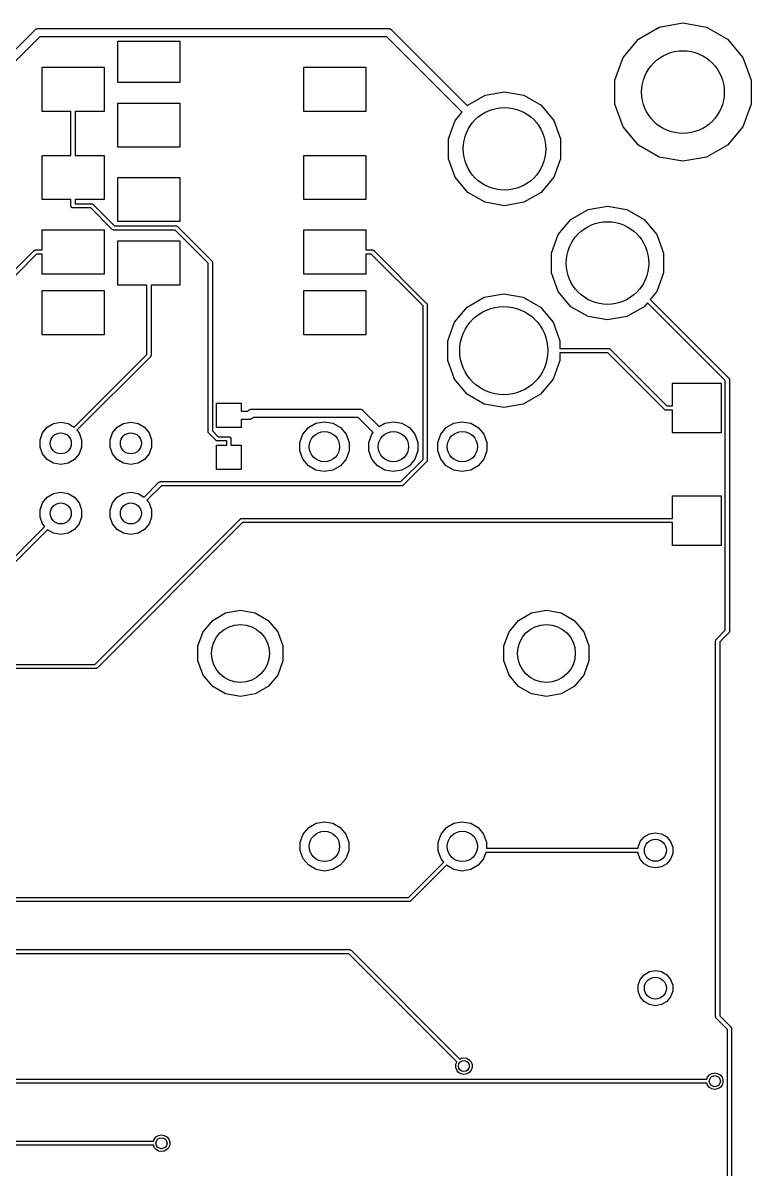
# Model space of a CAD drawing. Extents: x 0 to 100, y -163 to 0.
# Drawn here: x 73.55 to 99.97, y -41.56 to 0.01 of the extents above; entities that cross this region are included whole.
import ezdxf

# ---------------------------------------------------------------- set-up
doc = ezdxf.new("R2010")
doc.units = 0
doc.header["$MEASUREMENT"] = 0
doc.layers.add('BLACK', color=7, linetype='CONTINUOUS')

msp = doc.modelspace()

# ---------------------------------------------------------------- linework, layer by layer
at = {"layer": 'Black'}
for p, q in [((96.6417, -0.14179), (97.5, 0.00955)), ((97.5, 0.00955), (98.3583, -0.14179)), ((71.9379, -2.3002), (73.9981, -0.23993)), ((73.9981, -0.23993), (74.0035, -0.23615)), ((74.0035, -0.23615), (74.0078, -0.23109)), ((74.0078, -0.23109), (74.0248, -0.22129)), ((74.0248, -0.22129), (74.0408, -0.21005)), ((74.0408, -0.21005), (74.0472, -0.20835)), ((74.0472, -0.20835), (74.0529, -0.20505)), ((74.0529, -0.20505), (74.0722, -0.20164)), ((74.0722, -0.20164), (74.0911, -0.19657)), ((74.0911, -0.19657), (74.0977, -0.19715)), ((74.0977, -0.19715), (74.1042, -0.196)), ((74.1042, -0.196), (86.8144, -0.196)), ((86.8144, -0.196), (86.8209, -0.19715)), ((86.8209, -0.19715), (86.8275, -0.19657)), ((86.8275, -0.19657), (86.8464, -0.20164)), ((86.8464, -0.20164), (86.8657, -0.20505)), ((86.8657, -0.20505), (86.8714, -0.20835)), ((86.8714, -0.20835), (86.8778, -0.21005)), ((86.8778, -0.21005), (86.8938, -0.22129)), ((86.8938, -0.22129), (86.9108, -0.23109)), ((86.9108, -0.23109), (86.9151, -0.23615)), ((86.9151, -0.23615), (86.9205, -0.23993)), ((86.9205, -0.23993), (89.6785, -2.99799)), ((95.8869, -0.57757), (96.6417, -0.14179)), ((98.3583, -0.14179), (99.1131, -0.57757)), ((74.1663, -0.496), (72.1061, -2.55627)), ((86.7523, -0.496), (74.1663, -0.496)), ((77.0029, -2.14744), (77.0029, -0.64884)), ((77.0029, -0.64884), (79.2508, -0.64884)), ((79.2508, -0.64884), (79.2508, -2.14744)), ((89.4849, -3.22868), (86.7523, -0.496)), ((95.3267, -1.24523), (95.8869, -0.57757)), ((99.1131, -0.57757), (99.6733, -1.24523)), ((95.0286, -2.06422), (95.3267, -1.24523)), ((99.6733, -1.24523), (99.9714, -2.06422)), ((74.2492, -3.19773), (74.2492, -1.60007)), ((74.2492, -1.60007), (76.4971, -1.60007)), ((76.4971, -1.60007), (76.4971, -3.19773)), ((83.7492, -3.19773), (83.7492, -1.60007)), ((83.7492, -1.60007), (85.9971, -1.60007)), ((85.9971, -1.60007), (85.9971, -3.19773)), ((95.0286, -2.93578), (95.0286, -2.06422)), ((99.9714, -2.06422), (99.9714, -2.93578)), ((79.2508, -2.14744), (77.0029, -2.14744)), ((90.319, -2.61629), (91.0254, -2.49174)), ((91.0254, -2.49174), (91.7318, -2.61629)), ((77.0029, -4.49821), (77.0029, -2.90055)), ((77.0029, -2.90055), (79.2508, -2.90055)), ((79.2508, -2.90055), (79.2508, -4.49821)), ((89.6979, -2.97492), (90.319, -2.61629)), ((91.7318, -2.61629), (92.3529, -2.97492)), ((75.2969, -3.19773), (74.2492, -3.19773)), ((75.2969, -4.80047), (75.2969, -3.19773)), ((76.4971, -3.19773), (75.4493, -3.19773)), ((75.4493, -3.19773), (75.4493, -4.80047)), ((85.9971, -3.19773), (83.7492, -3.19773)), ((89.2368, -3.52437), (89.4849, -3.22868)), ((89.6785, -2.99799), (89.6979, -2.97492)), ((92.3529, -2.97492), (92.814, -3.52437)), ((95.3267, -3.75477), (95.0286, -2.93578)), ((99.9714, -2.93578), (99.6733, -3.75477)), ((88.9915, -4.19837), (89.2368, -3.52437)), ((92.814, -3.52437), (93.0593, -4.19837)), ((95.8869, -4.42243), (95.3267, -3.75477)), ((99.6733, -3.75477), (99.1131, -4.42243)), ((79.2508, -4.49821), (77.0029, -4.49821)), ((88.9915, -4.91563), (88.9915, -4.19837)), ((93.0593, -4.19837), (93.0593, -4.91563)), ((96.6417, -4.85821), (95.8869, -4.42243)), ((99.1131, -4.42243), (98.3583, -4.85821)), ((74.2492, -6.39813), (74.2492, -4.80047)), ((74.2492, -4.80047), (75.2969, -4.80047)), ((75.4493, -4.80047), (76.4971, -4.80047)), ((76.4971, -4.80047), (76.4971, -6.39813)), ((83.7492, -6.39813), (83.7492, -4.80047)), ((83.7492, -4.80047), (85.9971, -4.80047)), ((85.9971, -4.80047), (85.9971, -6.39813)), ((89.2368, -5.58963), (88.9915, -4.91563)), ((93.0593, -4.91563), (92.814, -5.58963)), ((97.5, -5.00955), (96.6417, -4.85821)), ((98.3583, -4.85821), (97.5, -5.00955)), ((77.0029, -7.19823), (77.0029, -5.60057)), ((77.0029, -5.60057), (79.2508, -5.60057)), ((79.2508, -5.60057), (79.2508, -7.19823)), ((89.6979, -6.13908), (89.2368, -5.58963)), ((92.814, -5.58963), (92.3529, -6.13908)), ((90.319, -6.49771), (89.6979, -6.13908)), ((92.3529, -6.13908), (91.7318, -6.49771)), ((75.2969, -6.39813), (74.2492, -6.39813)), ((75.2969, -6.627), (75.2969, -6.39813)), ((75.2981, -6.63357), (75.2969, -6.627)), ((75.2981, -6.64023), (75.2981, -6.63357)), ((75.3003, -6.64649), (75.2981, -6.64023)), ((75.3015, -6.65306), (75.3003, -6.64649)), ((76.4971, -6.39813), (75.4493, -6.39813)), ((75.4493, -6.39813), (75.4493, -6.5508)), ((75.4493, -6.5508), (76.0484, -6.5508)), ((76.0484, -6.5508), (76.0517, -6.55138)), ((76.0517, -6.55138), (76.055, -6.55109)), ((76.055, -6.55109), (76.0647, -6.55367)), ((76.0647, -6.55367), (76.0745, -6.55539)), ((76.0745, -6.55539), (76.0774, -6.55707)), ((76.0774, -6.55707), (76.0806, -6.55794)), ((76.0806, -6.55794), (76.0888, -6.56365)), ((76.0888, -6.56365), (76.0974, -6.56863)), ((76.0974, -6.56863), (76.0995, -6.57119)), ((76.0995, -6.57119), (76.1023, -6.57312)), ((76.1023, -6.57312), (76.8802, -7.351)), ((85.9971, -6.39813), (83.7492, -6.39813)), ((91.0254, -6.62226), (90.319, -6.49771)), ((91.7318, -6.49771), (91.0254, -6.62226)), ((94.0552, -6.75929), (94.7616, -6.63474)), ((94.7616, -6.63474), (95.468, -6.75929)), ((75.3048, -6.65884), (75.3015, -6.65306)), ((75.3071, -6.6651), (75.3048, -6.65884)), ((75.3114, -6.67021), (75.3071, -6.6651)), ((75.3147, -6.67598), (75.3114, -6.67021)), ((75.3198, -6.68027), (75.3147, -6.67598)), ((75.3241, -6.68537), (75.3198, -6.68027)), ((75.3299, -6.68871), (75.3241, -6.68537)), ((75.335, -6.69299), (75.3299, -6.68871)), ((75.3413, -6.69527), (75.335, -6.69299)), ((75.347, -6.6986), (75.3413, -6.69527)), ((75.3536, -6.69976), (75.347, -6.6986)), ((75.3599, -6.70204), (75.3536, -6.69976)), ((75.3665, -6.70204), (75.3599, -6.70204)), ((75.3731, -6.7032), (75.3665, -6.70204)), ((76.0168, -6.7032), (75.3731, -6.7032)), ((76.7947, -7.48108), (76.0168, -6.7032)), ((93.4341, -7.11792), (94.0552, -6.75929)), ((95.468, -6.75929), (96.0891, -7.11792)), ((76.7975, -7.483), (76.7947, -7.48108)), ((76.8802, -7.351), (79.1085, -7.351)), ((79.2508, -7.19823), (77.0029, -7.19823)), ((79.1085, -7.351), (79.1118, -7.35158)), ((79.1118, -7.35158), (79.1151, -7.35129)), ((79.1151, -7.35129), (79.1248, -7.35387)), ((79.1248, -7.35387), (79.1346, -7.3556)), ((79.1346, -7.3556), (79.1375, -7.35727)), ((79.1375, -7.35727), (79.1407, -7.35814)), ((79.1407, -7.35814), (79.1489, -7.36385)), ((79.1489, -7.36385), (79.1575, -7.36883)), ((79.1575, -7.36883), (79.1596, -7.37139)), ((79.1596, -7.37139), (79.1624, -7.37332)), ((79.1624, -7.37332), (80.4065, -8.61742)), ((92.973, -7.66737), (93.4341, -7.11792)), ((96.0891, -7.11792), (96.5502, -7.66737)), ((74.2492, -8.2231), (74.2492, -7.50049)), ((74.2492, -7.50049), (76.4971, -7.50049)), ((76.4971, -7.50049), (76.4971, -9.09815)), ((76.7996, -7.48557), (76.7975, -7.483)), ((76.8082, -7.49055), (76.7996, -7.48557)), ((76.8164, -7.49626), (76.8082, -7.49055)), ((76.8196, -7.49713), (76.8164, -7.49626)), ((76.8225, -7.4988), (76.8196, -7.49713)), ((76.8323, -7.50053), (76.8225, -7.4988)), ((76.842, -7.50311), (76.8323, -7.50053)), ((76.8453, -7.50282), (76.842, -7.50311)), ((76.8486, -7.5034), (76.8453, -7.50282)), ((79.0769, -7.5034), (76.8486, -7.5034)), ((80.2764, -8.70286), (79.0769, -7.5034)), ((83.7492, -9.09815), (83.7492, -7.50049)), ((83.7492, -7.50049), (85.9971, -7.50049)), ((85.9971, -7.50049), (85.9971, -8.2231)), ((92.7277, -8.34137), (92.973, -7.66737)), ((96.5502, -7.66737), (96.7955, -8.34137)), ((71.3408, -10.8709), (73.9663, -8.24542)), ((73.9663, -8.24542), (73.9691, -8.24349)), ((73.9691, -8.24349), (73.9712, -8.24093)), ((73.9712, -8.24093), (73.9798, -8.23595)), ((73.9798, -8.23595), (73.988, -8.23024)), ((73.988, -8.23024), (73.9912, -8.22937)), ((73.9912, -8.22937), (73.9941, -8.22769)), ((73.9941, -8.22769), (74.0039, -8.22597)), ((74.0039, -8.22597), (74.0136, -8.22339)), ((74.0136, -8.22339), (74.0169, -8.22368)), ((74.0169, -8.22368), (74.0202, -8.2231)), ((74.0202, -8.2231), (74.2492, -8.2231)), ((77.0029, -9.49693), (77.0029, -7.89927)), ((77.0029, -7.89927), (79.2508, -7.89927)), ((79.2508, -7.89927), (79.2508, -9.49693)), ((85.9971, -8.2231), (86.2259, -8.2231)), ((86.2259, -8.2231), (86.2292, -8.22368)), ((86.2292, -8.22368), (86.2325, -8.22339)), ((86.2325, -8.22339), (86.2422, -8.22597)), ((86.2422, -8.22597), (86.252, -8.22769)), ((86.252, -8.22769), (86.2549, -8.22937)), ((86.2549, -8.22937), (86.2581, -8.23024)), ((86.2581, -8.23024), (86.2663, -8.23595)), ((86.2663, -8.23595), (86.2749, -8.24093)), ((86.2749, -8.24093), (86.277, -8.24349)), ((86.277, -8.24349), (86.2798, -8.24542)), ((86.2798, -8.24542), (88.2019, -10.1675)), ((74.0518, -8.3755), (71.4709, -10.9564)), ((74.2492, -8.3755), (74.0518, -8.3755)), ((74.2492, -9.09815), (74.2492, -8.3755)), ((80.2764, -14.8221), (80.2764, -8.70286)), ((80.4065, -8.61742), (80.4084, -8.62017)), ((80.4084, -8.62017), (80.411, -8.62232)), ((80.411, -8.62232), (80.4159, -8.63094)), ((80.4159, -8.63094), (80.4217, -8.6391)), ((80.4217, -8.6391), (80.4225, -8.64233)), ((80.4225, -8.64233), (80.4242, -8.64524)), ((80.4242, -8.64524), (80.4259, -8.65504)), ((80.4259, -8.65504), (80.4285, -8.66466)), ((80.4285, -8.66466), (80.4282, -8.668)), ((80.4282, -8.668), (80.4288, -8.6713)), ((80.4288, -8.6713), (80.4288, -14.7905)), ((86.1943, -8.3755), (85.9971, -8.3755)), ((85.9971, -8.3755), (85.9971, -9.09815)), ((88.0718, -10.253), (86.1943, -8.3755)), ((92.7277, -9.05863), (92.7277, -8.34137)), ((96.7955, -8.34137), (96.7955, -9.05863)), ((76.4971, -9.09815), (74.2492, -9.09815)), ((85.9971, -9.09815), (83.7492, -9.09815)), ((92.973, -9.73263), (92.7277, -9.05863)), ((96.7955, -9.05863), (96.5502, -9.73263)), ((78.0507, -9.49693), (77.0029, -9.49693)), ((78.0507, -12.0115), (78.0507, -9.49693)), ((79.2508, -9.49693), (78.2031, -9.49693)), ((78.2031, -9.49693), (78.2031, -12.0431)), ((74.2492, -11.2978), (74.2492, -9.70013)), ((74.2492, -9.70013), (76.4971, -9.70013)), ((76.4971, -9.70013), (76.4971, -11.2978)), ((83.7492, -11.2978), (83.7492, -9.70013)), ((83.7492, -9.70013), (85.9971, -9.70013)), ((85.9971, -9.70013), (85.9971, -11.2978)), ((89.6725, -10.2957), (90.2936, -9.93709)), ((90.2936, -9.93709), (91, -9.81254)), ((91, -9.81254), (91.7064, -9.93709)), ((91.7064, -9.93709), (92.3275, -10.2957)), ((93.4341, -10.2821), (92.973, -9.73263)), ((96.5502, -9.73263), (96.3081, -10.0211)), ((88.0718, -15.8248), (88.0718, -10.253)), ((88.2019, -10.1675), (88.2038, -10.1703)), ((88.2038, -10.1703), (88.2064, -10.1724)), ((88.2064, -10.1724), (88.2113, -10.181)), ((88.2113, -10.181), (88.2171, -10.1892)), ((88.2171, -10.1892), (88.2179, -10.1924)), ((88.2179, -10.1924), (88.2196, -10.1953)), ((88.2196, -10.1953), (88.2213, -10.2051)), ((88.2213, -10.2051), (88.2239, -10.2148)), ((88.2239, -10.2148), (88.2236, -10.2181)), ((88.2236, -10.2181), (88.2242, -10.2214)), ((88.2242, -10.2214), (88.2242, -15.8564)), ((89.2114, -10.8452), (89.6725, -10.2957)), ((92.3275, -10.2957), (92.7886, -10.8452)), ((94.0552, -10.6407), (93.4341, -10.2821)), ((96.0891, -10.2821), (95.468, -10.6407)), ((96.2098, -10.1383), (96.0891, -10.2821)), ((99.0367, -12.9652), (96.2098, -10.1383)), ((96.3081, -10.0211), (99.1668, -12.8797)), ((94.7616, -10.7653), (94.0552, -10.6407)), ((95.468, -10.6407), (94.7616, -10.7653)), ((88.9661, -11.5192), (89.2114, -10.8452)), ((92.7886, -10.8452), (93.0339, -11.5192)), ((76.4971, -11.2978), (74.2492, -11.2978)), ((85.9971, -11.2978), (83.7492, -11.2978)), ((88.9661, -12.2364), (88.9661, -11.5192)), ((93.0339, -11.5192), (93.0339, -11.8016)), ((75.4131, -14.6491), (78.0507, -12.0115)), ((78.2028, -12.0497), (78.2002, -12.0594)), ((78.2031, -12.0431), (78.2025, -12.0464)), ((78.2025, -12.0464), (78.2028, -12.0497)), ((93.0339, -11.8016), (94.8046, -11.8016)), ((94.773, -11.954), (93.0339, -11.954)), ((93.0339, -11.954), (93.0339, -12.2364)), ((96.8333, -14.0143), (94.773, -11.954)), ((94.8046, -11.8016), (94.8079, -11.8022)), ((94.8079, -11.8022), (94.8112, -11.8019)), ((94.8112, -11.8019), (94.8209, -11.8045)), ((94.8209, -11.8045), (94.8307, -11.8062)), ((94.8307, -11.8062), (94.8336, -11.8079)), ((94.8336, -11.8079), (94.8368, -11.8087)), ((94.8368, -11.8087), (94.845, -11.8145)), ((94.845, -11.8145), (94.8536, -11.8194)), ((94.8536, -11.8194), (94.8557, -11.822)), ((94.8557, -11.822), (94.8585, -11.8239)), ((94.8585, -11.8239), (96.9188, -13.8842)), ((78.1808, -12.097), (75.5139, -14.7639)), ((78.1827, -12.0942), (78.1808, -12.097)), ((78.1853, -12.0921), (78.1827, -12.0942)), ((78.1902, -12.0835), (78.1853, -12.0921)), ((78.196, -12.0753), (78.1902, -12.0835)), ((78.1968, -12.0721), (78.196, -12.0753)), ((78.1985, -12.0692), (78.1968, -12.0721)), ((78.2002, -12.0594), (78.1985, -12.0692)), ((89.2114, -12.9104), (88.9661, -12.2364)), ((93.0339, -12.2364), (92.7886, -12.9104)), ((99.1668, -12.8797), (99.1687, -12.8825)), ((99.1687, -12.8825), (99.1713, -12.8846)), ((99.1713, -12.8846), (99.1763, -12.8932)), ((89.6725, -13.4599), (89.2114, -12.9104)), ((92.7886, -12.9104), (92.3275, -13.4599)), ((97.1161, -13.8842), (97.1161, -13.0612)), ((97.1161, -13.0612), (98.8839, -13.0612)), ((98.8839, -13.0612), (98.8839, -14.8595)), ((99.0367, -22.0211), (99.0367, -12.9652)), ((99.1763, -12.8932), (99.182, -12.9014)), ((99.182, -12.9014), (99.1828, -12.9046)), ((99.1828, -12.9046), (99.1845, -12.9075)), ((99.1845, -12.9075), (99.1862, -12.9173)), ((99.1862, -12.9173), (99.1888, -12.927)), ((99.1888, -12.927), (99.1885, -12.9303)), ((99.1885, -12.9303), (99.1891, -12.9336)), ((99.1891, -12.9336), (99.1891, -22.0527)), ((90.2936, -13.8185), (89.6725, -13.4599)), ((92.3275, -13.4599), (91.7064, -13.8185)), ((80.5815, -14.6685), (80.5815, -13.7795)), ((80.5815, -13.7795), (81.4705, -13.7795)), ((81.4705, -13.7795), (81.4705, -14.074)), ((81.4705, -14.074), (81.7111, -14.074)), ((81.7111, -14.074), (81.7412, -14.0438)), ((81.7412, -14.0438), (81.7466, -14.04)), ((81.7466, -14.04), (81.7509, -14.035)), ((81.7509, -14.035), (81.7679, -14.0252)), ((81.7679, -14.0252), (81.7839, -14.014)), ((81.7839, -14.014), (81.7903, -14.0122)), ((81.7903, -14.0122), (81.796, -14.0089)), ((81.796, -14.0089), (81.8153, -14.0055)), ((81.8153, -14.0055), (81.8342, -14.0005)), ((81.8342, -14.0005), (81.8408, -14.001)), ((81.8408, -14.001), (81.8473, -13.9999)), ((81.8473, -13.9999), (85.7849, -13.9999)), ((85.7849, -13.9999), (85.7914, -14.001)), ((85.7914, -14.001), (85.798, -14.0005)), ((85.798, -14.0005), (85.8169, -14.0055)), ((85.8169, -14.0055), (85.8362, -14.0089)), ((85.8362, -14.0089), (85.8419, -14.0122)), ((85.8419, -14.0122), (85.8483, -14.014)), ((85.8483, -14.014), (85.8643, -14.0252)), ((85.8643, -14.0252), (85.8813, -14.035)), ((85.8813, -14.035), (85.8856, -14.04)), ((85.8856, -14.04), (85.891, -14.0438)), ((85.891, -14.0438), (86.4782, -14.631)), ((91, -13.9431), (90.2936, -13.8185)), ((91.7064, -13.8185), (91, -13.9431)), ((96.8361, -14.0162), (96.8333, -14.0143)), ((96.8382, -14.0188), (96.8361, -14.0162)), ((96.8468, -14.0237), (96.8382, -14.0188)), ((96.855, -14.0295), (96.8468, -14.0237)), ((96.8582, -14.0303), (96.855, -14.0295)), ((96.8611, -14.032), (96.8582, -14.0303)), ((96.8709, -14.0337), (96.8611, -14.032)), ((96.8806, -14.0363), (96.8709, -14.0337)), ((96.8839, -14.036), (96.8806, -14.0363)), ((96.8872, -14.0366), (96.8839, -14.036)), ((97.1161, -14.0366), (96.8872, -14.0366)), ((96.9188, -13.8842), (97.1161, -13.8842)), ((97.1161, -14.8595), (97.1161, -14.0366)), ((74.4383, -14.654), (74.6684, -14.5212)), ((74.6684, -14.5212), (74.93, -14.4751)), ((74.93, -14.4751), (75.1916, -14.5212)), ((75.1916, -14.5212), (75.4131, -14.6491)), ((76.9783, -14.654), (77.2084, -14.5212)), ((77.2084, -14.5212), (77.47, -14.4751)), ((77.47, -14.4751), (77.7316, -14.5212)), ((77.7316, -14.5212), (77.9617, -14.654)), ((81.7732, -14.374), (81.4705, -14.374)), ((81.4705, -14.374), (81.4705, -14.6685)), ((81.7797, -14.3729), (81.7732, -14.374)), ((81.7863, -14.3734), (81.7797, -14.3729)), ((81.8052, -14.3684), (81.7863, -14.3734)), ((81.8245, -14.365), (81.8052, -14.3684)), ((81.8302, -14.3617), (81.8245, -14.365)), ((81.8366, -14.3599), (81.8302, -14.3617)), ((81.8526, -14.3487), (81.8366, -14.3599)), ((81.8696, -14.3389), (81.8526, -14.3487)), ((81.8739, -14.3339), (81.8696, -14.3389)), ((81.8793, -14.3301), (81.8739, -14.3339)), ((81.9094, -14.2999), (81.8793, -14.3301)), ((85.7228, -14.2999), (81.9094, -14.2999)), ((83.9143, -14.6679), (84.186, -14.511)), ((84.186, -14.511), (84.495, -14.4566)), ((84.495, -14.4566), (84.804, -14.511)), ((84.804, -14.511), (85.0757, -14.6679)), ((86.2667, -14.8438), (85.7228, -14.2999)), ((86.4782, -14.631), (86.686, -14.511)), ((86.686, -14.511), (86.995, -14.4566)), ((86.995, -14.4566), (87.304, -14.511)), ((87.304, -14.511), (87.5757, -14.6679)), ((88.9143, -14.6679), (89.186, -14.511)), ((89.186, -14.511), (89.495, -14.4566)), ((89.495, -14.4566), (89.804, -14.511)), ((89.804, -14.511), (90.0757, -14.6679)), ((74.1767, -15.1072), (74.2676, -14.8575)), ((74.2676, -14.8575), (74.4383, -14.654)), ((75.5139, -14.7639), (75.5924, -14.8575)), ((75.5924, -14.8575), (75.6833, -15.1072)), ((76.7167, -15.1072), (76.8076, -14.8575)), ((76.8076, -14.8575), (76.9783, -14.654)), ((77.9617, -14.654), (78.1324, -14.8575)), ((78.1324, -14.8575), (78.2233, -15.1072)), ((80.277, -14.8254), (80.2764, -14.8221)), ((80.2767, -14.8287), (80.277, -14.8254)), ((80.2793, -14.8384), (80.2767, -14.8287)), ((80.281, -14.8482), (80.2793, -14.8384)), ((80.2827, -14.8511), (80.281, -14.8482)), ((80.2835, -14.8543), (80.2827, -14.8511)), ((80.2893, -14.8625), (80.2835, -14.8543)), ((80.2942, -14.8711), (80.2893, -14.8625)), ((80.2968, -14.8732), (80.2942, -14.8711)), ((80.2987, -14.876), (80.2968, -14.8732)), ((80.5512, -15.1285), (80.2987, -14.876)), ((80.4288, -14.7905), (80.6367, -14.9984)), ((81.4705, -14.6685), (80.5815, -14.6685)), ((83.6053, -15.2031), (83.7126, -14.9083)), ((83.7126, -14.9083), (83.9143, -14.6679)), ((85.0757, -14.6679), (85.2774, -14.9083)), ((85.2774, -14.9083), (85.3847, -15.2031)), ((86.1053, -15.2031), (86.2126, -14.9083)), ((86.2126, -14.9083), (86.2667, -14.8438)), ((87.5757, -14.6679), (87.7774, -14.9083)), ((87.7774, -14.9083), (87.8847, -15.2031)), ((88.6053, -15.2031), (88.7126, -14.9083)), ((88.7126, -14.9083), (88.9143, -14.6679)), ((90.0757, -14.6679), (90.2774, -14.9083)), ((90.2774, -14.9083), (90.3847, -15.2031)), ((98.8839, -14.8595), (97.1161, -14.8595)), ((74.1767, -15.3728), (74.1767, -15.1072)), ((74.2676, -15.6225), (74.1767, -15.3728)), ((75.6833, -15.3728), (75.5924, -15.6225)), ((75.6833, -15.1072), (75.6833, -15.3728)), ((76.7167, -15.3728), (76.7167, -15.1072)), ((76.8076, -15.6225), (76.7167, -15.3728)), ((78.2233, -15.3728), (78.1324, -15.6225)), ((78.2233, -15.1072), (78.2233, -15.3728)), ((80.554, -15.1304), (80.5512, -15.1285)), ((80.5561, -15.133), (80.554, -15.1304)), ((80.5647, -15.138), (80.5561, -15.133)), ((80.5729, -15.1437), (80.5647, -15.138)), ((80.5761, -15.1445), (80.5729, -15.1437)), ((80.579, -15.1462), (80.5761, -15.1445)), ((80.5888, -15.1479), (80.579, -15.1462)), ((80.5815, -16.1925), (80.5815, -15.3035)), ((80.5815, -15.3035), (80.9498, -15.3035)), ((80.5985, -15.1505), (80.5888, -15.1479)), ((80.6018, -15.1502), (80.5985, -15.1505)), ((80.6051, -15.1508), (80.6018, -15.1502)), ((80.9498, -15.1508), (80.6051, -15.1508)), ((80.6367, -14.9984), (81.026, -14.9984)), ((80.9498, -15.3035), (80.9498, -15.1508)), ((81.026, -14.9984), (81.0326, -14.9996)), ((81.0326, -14.9996), (81.0392, -14.9996)), ((81.0392, -14.9996), (81.0455, -15.0018)), ((81.0455, -15.0018), (81.0521, -15.003)), ((81.0521, -15.003), (81.0578, -15.0063)), ((81.0578, -15.0063), (81.0641, -15.0086)), ((81.0641, -15.0086), (81.0692, -15.0129)), ((81.0692, -15.0129), (81.075, -15.0162)), ((81.075, -15.0162), (81.0793, -15.0213)), ((81.0793, -15.0213), (81.0844, -15.0256)), ((81.0844, -15.0256), (81.0877, -15.0314)), ((81.0877, -15.0314), (81.092, -15.0365)), ((81.092, -15.0365), (81.0943, -15.0428)), ((81.0943, -15.0428), (81.0976, -15.0485)), ((81.0976, -15.0485), (81.0988, -15.0551)), ((81.0988, -15.0551), (81.101, -15.0614)), ((81.101, -15.0614), (81.101, -15.068)), ((81.101, -15.068), (81.1022, -15.0746)), ((81.1022, -15.0746), (81.1022, -15.3035)), ((81.1022, -15.3035), (81.4705, -15.3035)), ((81.4705, -15.3035), (81.4705, -16.1925)), ((83.6053, -15.5169), (83.6053, -15.2031)), ((85.3847, -15.2031), (85.3847, -15.5169)), ((86.1053, -15.5169), (86.1053, -15.2031)), ((87.8847, -15.2031), (87.8847, -15.5169)), ((88.6053, -15.5169), (88.6053, -15.2031)), ((90.3847, -15.2031), (90.3847, -15.5169)), ((74.4383, -15.826), (74.2676, -15.6225)), ((75.5924, -15.6225), (75.4217, -15.826)), ((76.9783, -15.826), (76.8076, -15.6225)), ((78.1324, -15.6225), (77.9617, -15.826)), ((83.7126, -15.8117), (83.6053, -15.5169)), ((85.3847, -15.5169), (85.2774, -15.8117)), ((86.2126, -15.8117), (86.1053, -15.5169)), ((87.8847, -15.5169), (87.7774, -15.8117)), ((88.7126, -15.8117), (88.6053, -15.5169)), ((90.3847, -15.5169), (90.2774, -15.8117)), ((74.6684, -15.9588), (74.4383, -15.826)), ((74.93, -16.0049), (74.6684, -15.9588)), ((75.1916, -15.9588), (74.93, -16.0049)), ((75.4217, -15.826), (75.1916, -15.9588)), ((77.2084, -15.9588), (76.9783, -15.826)), ((77.47, -16.0049), (77.2084, -15.9588)), ((77.7316, -15.9588), (77.47, -16.0049)), ((77.9617, -15.826), (77.7316, -15.9588)), ((81.4705, -16.1925), (80.5815, -16.1925)), ((83.9143, -16.0521), (83.7126, -15.8117)), ((84.186, -16.209), (83.9143, -16.0521)), ((84.495, -16.2634), (84.186, -16.209)), ((84.804, -16.209), (84.495, -16.2634)), ((85.0757, -16.0521), (84.804, -16.209)), ((85.2774, -15.8117), (85.0757, -16.0521)), ((86.4143, -16.0521), (86.2126, -15.8117)), ((86.686, -16.209), (86.4143, -16.0521)), ((86.995, -16.2634), (86.686, -16.209)), ((87.304, -16.209), (86.995, -16.2634)), ((87.2681, -16.6285), (88.0718, -15.8248)), ((87.5757, -16.0521), (87.304, -16.209)), ((88.2019, -15.9103), (87.3536, -16.7586)), ((87.7774, -15.8117), (87.5757, -16.0521)), ((88.2038, -15.9075), (88.2019, -15.9103)), ((88.2064, -15.9054), (88.2038, -15.9075)), ((88.2113, -15.8968), (88.2064, -15.9054)), ((88.2171, -15.8886), (88.2113, -15.8968)), ((88.2179, -15.8854), (88.2171, -15.8886)), ((88.2196, -15.8825), (88.2179, -15.8854)), ((88.2213, -15.8727), (88.2196, -15.8825)), ((88.2239, -15.863), (88.2213, -15.8727)), ((88.2242, -15.8564), (88.2236, -15.8597)), ((88.2236, -15.8597), (88.2239, -15.863)), ((88.9143, -16.0521), (88.7126, -15.8117)), ((89.186, -16.209), (88.9143, -16.0521)), ((89.495, -16.2634), (89.186, -16.209)), ((89.804, -16.209), (89.495, -16.2634)), ((90.0757, -16.0521), (89.804, -16.209)), ((90.2774, -15.8117), (90.0757, -16.0521)), ((78.542, -16.6291), (78.5453, -16.6285)), ((78.5453, -16.6285), (87.2681, -16.6285)), ((74.6684, -17.0612), (74.93, -17.0151)), ((74.93, -17.0151), (75.1916, -17.0612)), ((77.2084, -17.0612), (77.47, -17.0151)), ((77.47, -17.0151), (77.7316, -17.0612)), ((77.9531, -17.1891), (78.4914, -16.6508)), ((78.5769, -16.7809), (78.0539, -17.3039)), ((78.4914, -16.6508), (78.4942, -16.6489)), ((78.4942, -16.6489), (78.4963, -16.6463)), ((78.4963, -16.6463), (78.5049, -16.6413)), ((78.5049, -16.6413), (78.5131, -16.6356)), ((78.5131, -16.6356), (78.5163, -16.6348)), ((78.5163, -16.6348), (78.5192, -16.6331)), ((78.5192, -16.6331), (78.529, -16.6314)), ((78.529, -16.6314), (78.5387, -16.6288)), ((78.5387, -16.6288), (78.542, -16.6291)), ((87.2997, -16.7809), (78.5769, -16.7809)), ((87.303, -16.7803), (87.2997, -16.7809)), ((87.3063, -16.7806), (87.303, -16.7803)), ((87.316, -16.778), (87.3063, -16.7806)), ((87.3258, -16.7763), (87.316, -16.778)), ((87.3287, -16.7746), (87.3258, -16.7763)), ((87.3319, -16.7738), (87.3287, -16.7746)), ((87.3401, -16.768), (87.3319, -16.7738)), ((87.3487, -16.7631), (87.3401, -16.768)), ((87.3508, -16.7605), (87.3487, -16.7631)), ((87.3536, -16.7586), (87.3508, -16.7605)), ((74.1767, -17.6472), (74.2676, -17.3975)), ((74.2676, -17.3975), (74.4383, -17.194)), ((74.4383, -17.194), (74.6684, -17.0612)), ((75.1916, -17.0612), (75.4217, -17.194)), ((75.4217, -17.194), (75.5924, -17.3975)), ((75.5924, -17.3975), (75.6833, -17.6472)), ((76.7167, -17.6472), (76.8076, -17.3975)), ((76.8076, -17.3975), (76.9783, -17.194)), ((76.9783, -17.194), (77.2084, -17.0612)), ((77.7316, -17.0612), (77.9531, -17.1891)), ((78.0539, -17.3039), (78.1324, -17.3975)), ((78.1324, -17.3975), (78.2233, -17.6472)), ((97.1161, -17.9634), (97.1161, -17.1405)), ((97.1161, -17.1405), (98.8839, -17.1405)), ((98.8839, -17.1405), (98.8839, -18.9388)), ((74.1767, -17.9128), (74.1767, -17.6472)), ((75.6833, -17.6472), (75.6833, -17.9128)), ((76.7167, -17.9128), (76.7167, -17.6472)), ((78.2233, -17.6472), (78.2233, -17.9128)), ((70.0724, -22.5298), (74.3461, -18.2561)), ((74.2676, -18.1625), (74.1767, -17.9128)), ((74.3461, -18.2561), (74.2676, -18.1625)), ((75.5924, -18.1625), (75.4217, -18.366)), ((75.6833, -17.9128), (75.5924, -18.1625)), ((76.1674, -23.2588), (81.4405, -17.9857)), ((81.526, -18.1158), (76.2529, -23.3889)), ((76.8076, -18.1625), (76.7167, -17.9128)), ((76.9783, -18.366), (76.8076, -18.1625)), ((78.1324, -18.1625), (77.9617, -18.366)), ((78.2233, -17.9128), (78.1324, -18.1625)), ((81.4405, -17.9857), (81.4433, -17.9838)), ((81.4433, -17.9838), (81.4454, -17.9812)), ((81.4454, -17.9812), (81.454, -17.9763)), ((81.454, -17.9763), (81.4622, -17.9705)), ((81.4622, -17.9705), (81.4654, -17.9697)), ((81.4654, -17.9697), (81.4683, -17.968)), ((81.4683, -17.968), (81.4781, -17.9663)), ((81.4781, -17.9663), (81.4878, -17.9637)), ((81.4878, -17.9637), (81.4911, -17.964)), ((81.4911, -17.964), (81.4944, -17.9634)), ((81.4944, -17.9634), (97.1161, -17.9634)), ((97.1161, -18.1158), (81.526, -18.1158)), ((97.1161, -18.9388), (97.1161, -18.1158)), ((74.4469, -18.3709), (70.1579, -22.6599)), ((74.6684, -18.4988), (74.4469, -18.3709)), ((74.93, -18.5449), (74.6684, -18.4988)), ((75.1916, -18.4988), (74.93, -18.5449)), ((75.4217, -18.366), (75.1916, -18.4988)), ((77.2084, -18.4988), (76.9783, -18.366)), ((77.47, -18.5449), (77.2084, -18.4988)), ((77.7316, -18.4988), (77.47, -18.5449)), ((77.9617, -18.366), (77.7316, -18.4988)), ((98.8839, -18.9388), (97.1161, -18.9388)), ((80.4397, -21.6619), (80.9101, -21.3904)), ((80.9101, -21.3904), (81.445, -21.296)), ((81.445, -21.296), (81.9799, -21.3904)), ((81.9799, -21.3904), (82.4503, -21.6619)), ((91.5397, -21.6619), (92.0101, -21.3904)), ((92.0101, -21.3904), (92.545, -21.296)), ((92.545, -21.296), (93.0799, -21.3904)), ((93.0799, -21.3904), (93.5503, -21.6619)), ((80.0906, -22.078), (80.4397, -21.6619)), ((82.4503, -21.6619), (82.7994, -22.078)), ((91.1906, -22.078), (91.5397, -21.6619)), ((93.5503, -21.6619), (93.8994, -22.078)), ((98.7068, -22.351), (99.0367, -22.0211)), ((79.9048, -22.5884), (80.0906, -22.078)), ((82.7994, -22.078), (82.9852, -22.5884)), ((91.0048, -22.5884), (91.1906, -22.078)), ((93.8994, -22.078), (94.0852, -22.5884)), ((98.6845, -22.4049), (98.6851, -22.4016)), ((98.6845, -36.0381), (98.6845, -22.4049)), ((98.6848, -22.3983), (98.6874, -22.3886)), ((98.6851, -22.4016), (98.6848, -22.3983)), ((98.6874, -22.3886), (98.6891, -22.3788)), ((98.6891, -22.3788), (98.6908, -22.3759)), ((98.6908, -22.3759), (98.6916, -22.3727)), ((98.6916, -22.3727), (98.6974, -22.3645)), ((98.6974, -22.3645), (98.7023, -22.3559)), ((98.7023, -22.3559), (98.7049, -22.3538)), ((98.7049, -22.3538), (98.7068, -22.351)), ((99.1668, -22.1066), (98.8369, -22.4365)), ((98.8369, -22.4365), (98.8369, -36.0065)), ((99.1687, -22.1038), (99.1668, -22.1066)), ((99.1713, -22.1017), (99.1687, -22.1038)), ((99.1762, -22.0931), (99.1713, -22.1017)), ((99.182, -22.0849), (99.1762, -22.0931)), ((99.1828, -22.0817), (99.182, -22.0849)), ((99.1845, -22.0788), (99.1828, -22.0817)), ((99.1862, -22.069), (99.1845, -22.0788)), ((99.1888, -22.0593), (99.1862, -22.069)), ((99.1891, -22.0527), (99.1885, -22.056)), ((99.1885, -22.056), (99.1888, -22.0593)), ((79.9048, -23.1316), (79.9048, -22.5884)), ((82.9852, -22.5884), (82.9852, -23.1316)), ((91.0048, -23.1316), (91.0048, -22.5884)), ((94.0852, -22.5884), (94.0852, -23.1316)), ((51.5638, -23.2588), (76.1674, -23.2588)), ((80.0906, -23.642), (79.9048, -23.1316)), ((82.9852, -23.1316), (82.7994, -23.642)), ((91.1906, -23.642), (91.0048, -23.1316)), ((94.0852, -23.1316), (93.8994, -23.642)), ((76.199, -23.4112), (51.5322, -23.4112)), ((76.2023, -23.4106), (76.199, -23.4112)), ((76.2056, -23.4109), (76.2023, -23.4106)), ((76.2153, -23.4083), (76.2056, -23.4109)), ((76.2251, -23.4066), (76.2153, -23.4083)), ((76.228, -23.4049), (76.2251, -23.4066)), ((76.2312, -23.4041), (76.228, -23.4049)), ((76.2394, -23.3983), (76.2312, -23.4041)), ((76.248, -23.3934), (76.2394, -23.3983)), ((76.2501, -23.3908), (76.248, -23.3934)), ((76.2529, -23.3889), (76.2501, -23.3908)), ((80.4397, -24.0581), (80.0906, -23.642)), ((82.7994, -23.642), (82.4503, -24.0581)), ((91.5397, -24.0581), (91.1906, -23.642)), ((93.8994, -23.642), (93.5503, -24.0581)), ((80.9101, -24.3296), (80.4397, -24.0581)), ((82.4503, -24.0581), (81.9799, -24.3296)), ((92.0101, -24.3296), (91.5397, -24.0581)), ((93.5503, -24.0581), (93.0799, -24.3296)), ((81.445, -24.424), (80.9101, -24.3296)), ((81.9799, -24.3296), (81.445, -24.424)), ((92.545, -24.424), (92.0101, -24.3296)), ((93.0799, -24.3296), (92.545, -24.424)), ((83.9214, -29.1764), (84.1898, -29.0214)), ((84.1898, -29.0214), (84.495, -28.9676)), ((84.495, -28.9676), (84.8002, -29.0214)), ((84.8002, -29.0214), (85.0686, -29.1764)), ((88.9214, -29.1764), (89.1898, -29.0214)), ((89.1898, -29.0214), (89.495, -28.9676)), ((89.495, -28.9676), (89.8002, -29.0214)), ((89.8002, -29.0214), (90.0686, -29.1764)), ((83.6162, -29.705), (83.7222, -29.4138)), ((83.7222, -29.4138), (83.9214, -29.1764)), ((85.0686, -29.1764), (85.2678, -29.4138)), ((85.2678, -29.4138), (85.3738, -29.705)), ((88.6162, -29.705), (88.7222, -29.4138)), ((88.7222, -29.4138), (88.9214, -29.1764)), ((90.0686, -29.1764), (90.2678, -29.4138)), ((90.2678, -29.4138), (90.3738, -29.705)), ((95.948, -29.6819), (96.0903, -29.5123)), ((96.0903, -29.5123), (96.282, -29.4017)), ((96.282, -29.4017), (96.5, -29.3632)), ((96.5, -29.3632), (96.718, -29.4017)), ((96.718, -29.4017), (96.9097, -29.5123)), ((96.9097, -29.5123), (97.052, -29.6819)), ((83.6162, -30.015), (83.6162, -29.705)), ((85.3738, -29.705), (85.3738, -30.015)), ((88.6162, -30.015), (88.6162, -29.705)), ((90.3738, -29.705), (90.3738, -29.9244)), ((90.3738, -29.9244), (95.8723, -29.9244)), ((95.8723, -29.89), (95.948, -29.6819)), ((95.8723, -29.9244), (95.8723, -29.89)), ((97.052, -29.6819), (97.1277, -29.89)), ((97.1277, -29.89), (97.1277, -30.1113)), ((83.7222, -30.3062), (83.6162, -30.015)), ((83.9214, -30.5436), (83.7222, -30.3062)), ((85.2678, -30.3062), (85.0686, -30.5436)), ((85.3738, -30.015), (85.2678, -30.3062)), ((88.7222, -30.3062), (88.6162, -30.015)), ((88.822, -30.4252), (88.7222, -30.3062)), ((90.2678, -30.3062), (90.0686, -30.5436)), ((90.3513, -30.0768), (90.2678, -30.3062)), ((95.8723, -30.0768), (90.3513, -30.0768)), ((95.8723, -30.1113), (95.8723, -30.0768)), ((95.948, -30.3194), (95.8723, -30.1113)), ((96.0903, -30.4889), (95.948, -30.3194)), ((97.052, -30.3194), (96.9097, -30.4889)), ((97.1277, -30.1113), (97.052, -30.3194)), ((84.1898, -30.6986), (83.9214, -30.5436)), ((84.495, -30.7524), (84.1898, -30.6986)), ((84.8002, -30.6986), (84.495, -30.7524)), ((85.0686, -30.5436), (84.8002, -30.6986)), ((87.5415, -31.7057), (88.822, -30.4252)), ((88.9204, -30.5424), (87.627, -31.8358)), ((88.9214, -30.5436), (88.9204, -30.5424)), ((89.1898, -30.6986), (88.9214, -30.5436)), ((89.495, -30.7524), (89.1898, -30.6986)), ((89.8002, -30.6986), (89.495, -30.7524)), ((90.0686, -30.5436), (89.8002, -30.6986)), ((96.282, -30.5996), (96.0903, -30.4889)), ((96.5, -30.6381), (96.282, -30.5996)), ((96.718, -30.5996), (96.5, -30.6381)), ((96.9097, -30.4889), (96.718, -30.5996)), ((87.5731, -31.8581), (68.2306, -31.8581)), ((68.2622, -31.7057), (87.5415, -31.7057)), ((87.5764, -31.8575), (87.5731, -31.8581)), ((87.5797, -31.8578), (87.5764, -31.8575)), ((87.5894, -31.8552), (87.5797, -31.8578)), ((87.5992, -31.8535), (87.5894, -31.8552)), ((87.6021, -31.8518), (87.5992, -31.8535)), ((87.6053, -31.851), (87.6021, -31.8518)), ((87.6135, -31.8452), (87.6053, -31.851)), ((87.6221, -31.8403), (87.6135, -31.8452)), ((87.6242, -31.8377), (87.6221, -31.8403)), ((87.627, -31.8358), (87.6242, -31.8377)), ((66.8161, -33.6028), (85.4041, -33.6028)), ((85.4041, -33.6028), (85.4074, -33.6034)), ((85.4074, -33.6034), (85.4107, -33.6031)), ((85.4107, -33.6031), (85.4204, -33.6057)), ((85.4204, -33.6057), (85.4302, -33.6074)), ((85.4302, -33.6074), (85.4331, -33.6091)), ((85.4331, -33.6091), (85.4363, -33.6099)), ((85.4363, -33.6099), (85.4445, -33.6157)), ((85.4445, -33.6157), (85.4531, -33.6206)), ((85.4531, -33.6206), (85.4552, -33.6232)), ((85.4552, -33.6232), (85.458, -33.6251)), ((85.458, -33.6251), (89.4031, -37.5703)), ((85.3725, -33.7552), (66.7845, -33.7552)), ((89.2922, -37.6749), (85.3725, -33.7552)), ((96.0903, -34.5111), (96.282, -34.4004)), ((96.282, -34.4004), (96.5, -34.3619)), ((96.5, -34.3619), (96.718, -34.4004)), ((96.718, -34.4004), (96.9097, -34.5111)), ((95.8723, -34.8887), (95.948, -34.6806)), ((95.8723, -35.11), (95.8723, -34.8887)), ((95.948, -34.6806), (96.0903, -34.5111)), ((96.9097, -34.5111), (97.052, -34.6806)), ((97.052, -34.6806), (97.1277, -34.8887)), ((97.1277, -34.8887), (97.1277, -35.11)), ((95.948, -35.3181), (95.8723, -35.11)), ((96.0903, -35.4877), (95.948, -35.3181)), ((97.052, -35.3181), (96.9097, -35.4877)), ((97.1277, -35.11), (97.052, -35.3181)), ((96.282, -35.5983), (96.0903, -35.4877)), ((96.5, -35.6368), (96.282, -35.5983)), ((96.718, -35.5983), (96.5, -35.6368)), ((96.9097, -35.4877), (96.718, -35.5983)), ((98.6851, -36.0414), (98.6845, -36.0381)), ((98.6848, -36.0447), (98.6851, -36.0414)), ((98.6874, -36.0544), (98.6848, -36.0447)), ((98.6891, -36.0642), (98.6874, -36.0544)), ((98.6908, -36.0671), (98.6891, -36.0642)), ((98.6916, -36.0703), (98.6908, -36.0671)), ((98.6974, -36.0785), (98.6916, -36.0703)), ((98.7023, -36.0871), (98.6974, -36.0785)), ((98.7049, -36.0892), (98.7023, -36.0871)), ((98.7068, -36.092), (98.7049, -36.0892)), ((99.1142, -36.4994), (98.7068, -36.092)), ((98.8369, -36.0065), (99.2443, -36.4139)), ((99.1142, -42.4304), (99.1142, -36.4994)), ((99.2443, -36.4139), (99.2462, -36.4167)), ((99.2462, -36.4167), (99.2488, -36.4188)), ((99.2488, -36.4188), (99.2538, -36.4274)), ((99.2538, -36.4274), (99.2595, -36.4356)), ((99.2595, -36.4356), (99.2603, -36.4388)), ((99.2603, -36.4388), (99.262, -36.4417)), ((99.262, -36.4417), (99.2637, -36.4515)), ((99.2637, -36.4515), (99.2663, -36.4612)), ((99.2663, -36.4612), (99.266, -36.4645)), ((99.266, -36.4645), (99.2666, -36.4678)), ((99.2666, -36.4678), (99.2666, -42.462)), ((89.2553, -37.7745), (89.2911, -37.6762)), ((89.2553, -37.8791), (89.2553, -37.7745)), ((89.2911, -37.6762), (89.2922, -37.6749)), ((89.4031, -37.5703), (89.4489, -37.5438)), ((89.4489, -37.5438), (89.5519, -37.5257)), ((89.5519, -37.5257), (89.6549, -37.5438)), ((89.6549, -37.5438), (89.7455, -37.5961)), ((89.7455, -37.5961), (89.8127, -37.6762)), ((89.8127, -37.6762), (89.8485, -37.7745)), ((89.8485, -37.7745), (89.8485, -37.8791)), ((89.2911, -37.9774), (89.2553, -37.8791)), ((89.3583, -38.0575), (89.2911, -37.9774)), ((89.4489, -38.1098), (89.3583, -38.0575)), ((89.5519, -38.1279), (89.4489, -38.1098)), ((89.6549, -38.1098), (89.5519, -38.1279)), ((89.7455, -38.0575), (89.6549, -38.1098)), ((89.8127, -37.9774), (89.7455, -38.0575)), ((89.8485, -37.8791), (89.8127, -37.9774)), ((98.3681, -38.2972), (98.3952, -38.2228)), ((98.3952, -38.2228), (98.4624, -38.1427)), ((98.4624, -38.1427), (98.553, -38.0904)), ((98.553, -38.0904), (98.656, -38.0723)), ((98.656, -38.0723), (98.759, -38.0904)), ((98.759, -38.0904), (98.8496, -38.1427)), ((98.8496, -38.1427), (98.9168, -38.2228)), ((98.9168, -38.2228), (98.9526, -38.3211)), ((69.733, -38.2972), (98.3681, -38.2972)), ((98.3681, -38.4496), (69.7646, -38.4496)), ((98.3952, -38.524), (98.3681, -38.4496)), ((98.4624, -38.6041), (98.3952, -38.524)), ((98.553, -38.6564), (98.4624, -38.6041)), ((98.656, -38.6745), (98.553, -38.6564)), ((98.759, -38.6564), (98.656, -38.6745)), ((98.8496, -38.6041), (98.759, -38.6564)), ((98.9168, -38.524), (98.8496, -38.6041)), ((98.9526, -38.4257), (98.9168, -38.524)), ((98.9526, -38.3211), (98.9526, -38.4257)), ((78.4791, -40.3415), (78.5821, -40.3234)), ((78.5821, -40.3234), (78.6851, -40.3415)), ((78.2942, -40.7007), (57.1278, -40.7007)), ((57.1594, -40.5483), (78.2942, -40.5483)), ((78.2942, -40.5483), (78.3213, -40.4739)), ((78.3213, -40.7751), (78.2942, -40.7007)), ((78.3213, -40.4739), (78.3885, -40.3938)), ((78.3885, -40.3938), (78.4791, -40.3415)), ((78.6851, -40.3415), (78.7757, -40.3938)), ((78.7757, -40.3938), (78.8429, -40.4739)), ((78.8429, -40.4739), (78.8787, -40.5722)), ((78.8787, -40.6768), (78.8429, -40.7751)), ((78.8787, -40.5722), (78.8787, -40.6768)), ((78.3885, -40.8552), (78.3213, -40.7751)), ((78.4791, -40.9075), (78.3885, -40.8552)), ((78.5821, -40.9256), (78.4791, -40.9075)), ((78.6851, -40.9075), (78.5821, -40.9256)), ((78.7757, -40.8552), (78.6851, -40.9075)), ((78.8429, -40.7751), (78.7757, -40.8552))]:
    msp.add_line(p, q, dxfattribs=at)
for centre, radius in [((97.5, -2.5), 1.5), ((91.0254, -4.557), 1.4986), ((94.7616, -8.7), 1.4986), ((91, -11.8778), 1.6), ((74.93, -15.24), 0.381), ((77.47, -15.24), 0.381), ((84.495, -15.36), 0.55), ((86.995, -15.36), 0.55), ((89.495, -15.36), 0.55), ((74.93, -17.78), 0.381), ((77.47, -17.78), 0.381), ((81.445, -22.86), 1.05), ((92.545, -22.86), 1.05), ((84.495, -29.86), 0.55), ((89.495, -29.86), 0.55), ((96.5, -30.0006), 0.39878), ((96.5, -34.9994), 0.39878), ((89.5519, -37.8268), 0.2), ((98.656, -38.3734), 0.2), ((78.5821, -40.6245), 0.2)]:
    msp.add_circle(centre, radius, dxfattribs=at)

doc.saveas('drawing.dxf')
